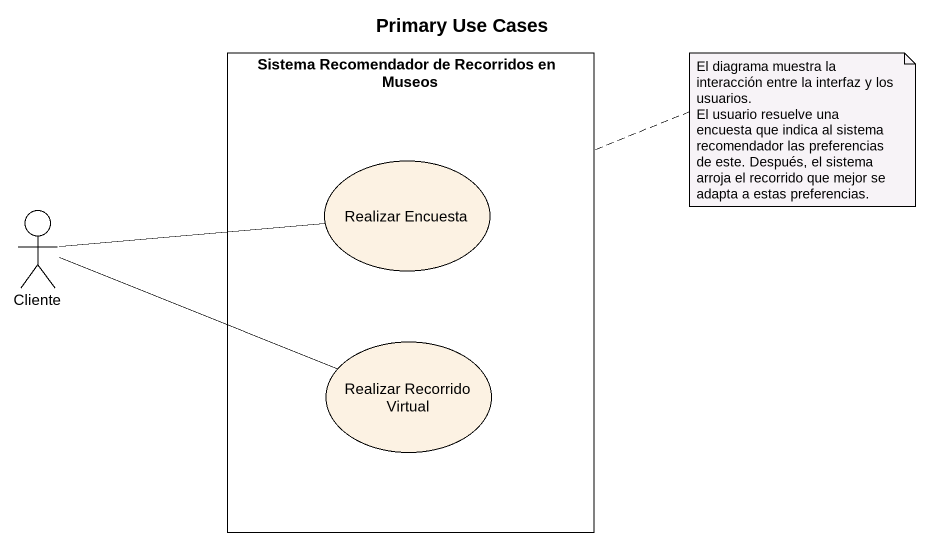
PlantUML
@startuml
title Primary Use Cases
rectangle "Sistema Recomendador de Recorridos en Museos" as Sistema_Recomendador_de {
  usecase "Realizar Encuesta" as Realizar_Encuesta
  usecase "Realizar Recorrido Virtual" as Realizar_Recorrido_Virtual
}
actor Cliente
Cliente -right- Realizar_Encuesta
Cliente -right- Realizar_Recorrido_Virtual
note right of Sistema_Recomendador_de
  El diagrama muestra la interacción entre la interfaz y los usuarios.
  El usuario resuelve una encuesta que indica al sistema recomendador las preferencias de este. Después, el sistema arroja el recorrido que mejor se adapta a estas preferencias.
end note
@enduml
